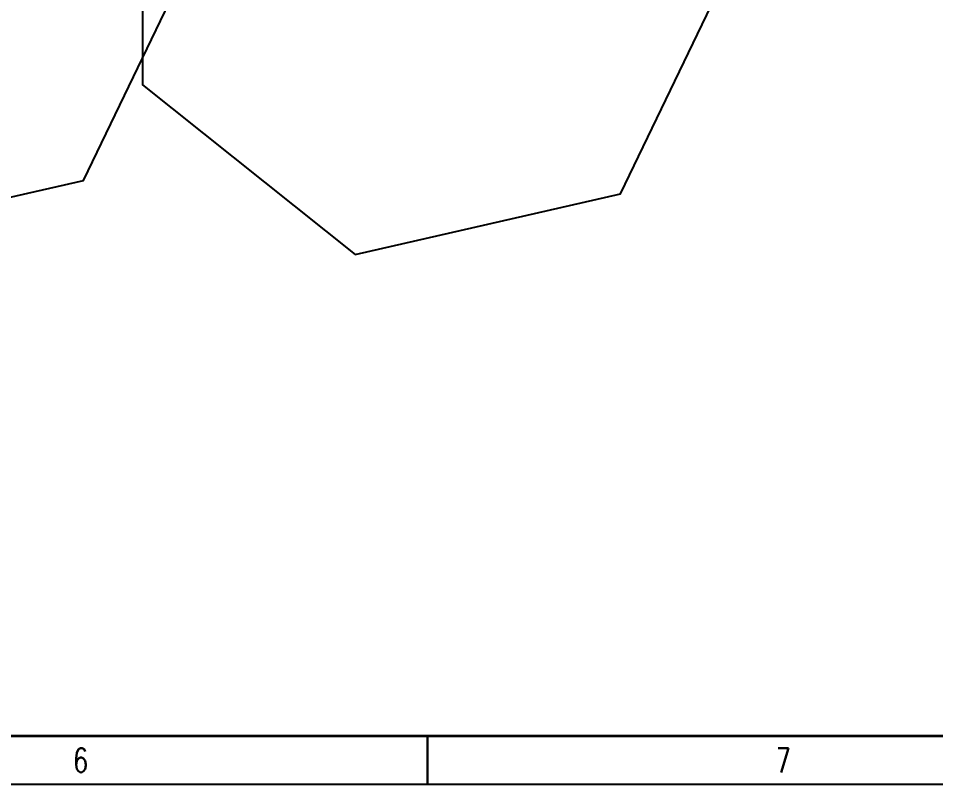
# Model space of a CAD drawing. Extents: x -146752 to 323108, y -93193 to -30118.
# Drawn here: x -59555 to -45432, y -93193 to -81393 of the extents above; entities that cross this region are included whole.
import ezdxf

# ---------------------------------------------------------------- set-up
doc = ezdxf.new("R2010")
doc.units = 0
doc.layers.get('0').update_dxf_attribs({"linetype": 'CONTINUOUS'})
doc.layers.add('TK', color=4, linetype='CONTINUOUS')
doc.styles.add('HZbine', font='txt_____.ttf', dxfattribs={"width": 0.7, "bigfont": 'HZTXT'})

msp = doc.modelspace()

# ---------------------------------------------------------------- linework, layer by layer
for points in [[(-120037.9, -30118.5), (-30862.9, -30118.5), (-30862.9, -93193.5), (-120037.9, -93193.5)], [(-56733.4, -80115.1), (-58550.9, -76341), (-62634.9, -75408.9), (-65909.9, -78020.6), (-65909.9, -82209.6), (-62634.9, -84821.4), (-58550.9, -83889.3)], [(-48465.5, -80322.6), (-50283.1, -76548.4), (-54367, -75616.3), (-57642.1, -78228.1), (-57642.1, -82417.1), (-54367, -85028.9), (-50283.1, -84096.7)]]:
    msp.add_lwpolyline(points, close=True)
at = {"layer": 'TK', "color": 4, "const_width": 37.5}
msp.add_lwpolyline([(-118162.9, -30868.5), (-31618.9, -30868.5), (-31618.9, -92443.5), (-118162.9, -92443.5)], close=True, dxfattribs=at)
at = {"layer": 'TK', "color": 4, "flags": 128}
for points in [[(-53254.9, -92443.5), (-53254.9, -93193.5)], [(-53254.9, -93193.5), (-53254.9, -92443.5)], [(-30862.9, -93193.5), (-120037.9, -93193.5)]]:
    msp.add_lwpolyline(points, dxfattribs=at)

# ---------------------------------------------------------------- texts
at = {"layer": 'TK', "color": 4, "style": 'HZbine', "width": 0.7}
for s, p in [('6', (-58707.8, -93006)), ('7', (-47889.8, -93006))]:
    msp.add_text(s, height=375, dxfattribs=at).set_placement(p)

doc.saveas('drawing.dxf')
